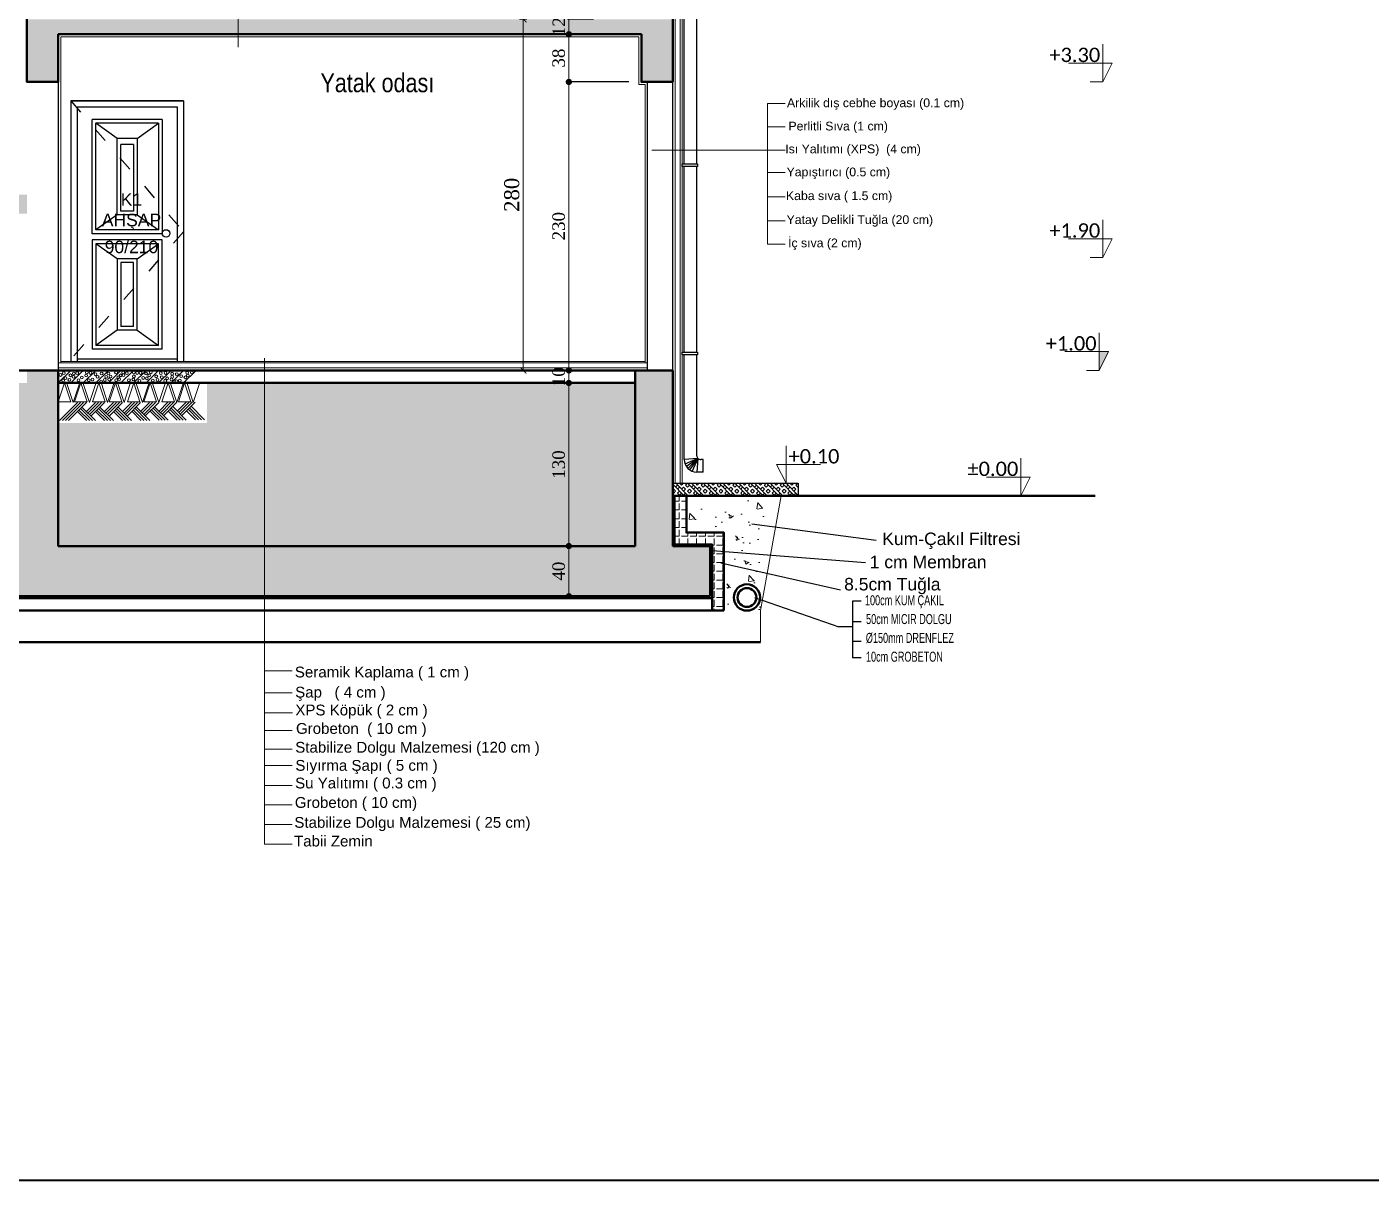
# Model space of a CAD drawing. Header units: metres. Extents: x 134072 to 172200, y 35728 to 38066.
# Drawn here: x 165612 to 166683, y 35728 to 36648 of the extents above; entities that cross this region are included whole.
import ezdxf

# ---------------------------------------------------------------- set-up
doc = ezdxf.new("R2010")
doc.units = ezdxf.units.M
doc.linetypes.add('ACAD_ISO03W100', pattern=[30, 12, -18])
for name, color, linetype, lineweight in [('Cizgi 20', 175, 'Continuous', 20), ('Cizgi 50', 1, 'Continuous', 50), ('ELEKTRİK', 102, 'Continuous', 40), ('Kotlandırma', 212, 'Continuous', 9), ('Olcu 20', 7, 'Continuous', 20), ('sıva', 145, 'Continuous', 5), ('Tarama 13', 221, 'Continuous', 13), ('Yazi Detay', 30, 'Continuous', 20)]:
    doc.layers.add(name, color=color, linetype=linetype, lineweight=lineweight)
for name, color, linetype in [('duvaR', 52, 'Continuous'), ('kapı', 129, 'Continuous'), ('YAZI', 1, 'Continuous'), ('yazı', 7, 'Continuous')]:
    doc.layers.add(name, color=color, linetype=linetype)
doc.styles.add('muhammet', font='times.ttf', dxfattribs={"height": 10})
doc.styles.add('omer', font='times.ttf', dxfattribs={"height": 12})
doc.styles.add('omr', font='ARIALN.TTF', dxfattribs={"height": 20})
doc.styles.get("Standard").update_dxf_attribs({"font": 'txt.shx'})
doc.styles.add('TSIMPLEX', font='arial.ttf', dxfattribs={"width": 0.65, "height": 10.5})
doc.dimstyles.new('ISO-25', dxfattribs={"dimtxt": 12, "dimasz": 5, "dimexe": 3, "dimexo": 10, "dimgap": 3, "dimtad": 1, "dimdec": 0, "dimtxsty": 'omer', "dimblk": 'ARCHTICK', "dimcen": 0, "dimclrd": 256, "dimclre": 256, "dimclrt": 256, "dimadec": 0, "dimazin": 0, "dimtfac": 1, "dimtdec": 0, "dimtix": 1, "dimtmove": 0, "dimatfit": 3, "dimldrblk": 'ARCHTICK', "dimfxl": 50, "dimfxlon": 1, "dimlwd": -1, "dimlwe": -1, "dimarcsym": 0})
doc.dimstyles.new('mami', dxfattribs={"dimtxt": 9, "dimasz": 5, "dimexe": 1.25, "dimexo": 10, "dimgap": 3, "dimtad": 1, "dimtoh": 1, "dimdec": 0, "dimtxsty": 'muhammet', "dimblk": 'DOT', "dimcen": 2.5, "dimclrd": 256, "dimadec": 0, "dimazin": 0, "dimtfac": 1, "dimtdec": 0, "dimtix": 1, "dimtmove": 0, "dimatfit": 3, "dimldrblk": 'DOT', "dimfxl": 60, "dimfxlon": 1, "dimlwd": -1, "dimarcsym": 0})

# ---------------------------------------------------------------- blocks, each defined once
blk = doc.blocks.new('*D86')
at = {"layer": 'Defpoints', "color": 0, "transparency": 16777216}
for p in [(166073.4, 36653.8, 0), (166043.7, 36641.8), (166071.9, 36641.8, 0)]:
    blk.add_point(p, dxfattribs=at)
at = {"layer": 'Olcu 20', "color": 0, "lineweight": -2, "transparency": 16777216}
for p, q in [((166063.4, 36653.8), (166042.5, 36653.8)), ((166061.9, 36641.8), (166042.5, 36641.8))]:
    blk.add_line(p, q, dxfattribs=at)
at = {"layer": 'Olcu 20', "transparency": 16777216}
blk.add_line((166043.7, 36653.8), (166043.7, 36641.8), dxfattribs=at)
at = {"layer": 'Olcu 20', "color": 0, "transparency": 16777216, "insert": (166035.7, 36647.8), "char_height": 10, "attachment_point": 5, "rotation": 90, "style": 'muhammet'}
blk.add_mtext('12', dxfattribs=at)
blk = doc.blocks.new('_Dot')
at = {"color": 0, "linetype": 'ByBlock', "lineweight": -2}
blk.add_line((-0.5, 0), (-1, 0), dxfattribs=at)
at = {"color": 0, "linetype": 'ByBlock', "const_width": 0.5}
blk.add_lwpolyline([(-0.25, 0, 1), (0.25, 0, 1)], format="xyb", close=True, dxfattribs=at)
blk = doc.blocks.new('*D87')
at = {"layer": 'Defpoints', "color": 0, "transparency": 16777216}
for p in [(166071.9, 36641.8, 0), (166043.7, 36603.8), (166101.5, 36603.8)]:
    blk.add_point(p, dxfattribs=at)
at = {"layer": 'Olcu 20', "color": 0, "lineweight": -2, "transparency": 16777216}
for p, q in [((166061.9, 36641.8), (166042.5, 36641.8)), ((166091.5, 36603.8), (166042.5, 36603.8))]:
    blk.add_line(p, q, dxfattribs=at)
at = {"layer": 'Olcu 20', "transparency": 16777216}
blk.add_line((166043.7, 36636.8), (166043.7, 36608.8), dxfattribs=at)
at = {"layer": 'Olcu 20', "transparency": 16777216, "xscale": 5, "yscale": 5, "zscale": 5}
for p, rotation in [((166043.7, 36641.8), 90), ((166043.7, 36603.8), 270)]:
    blk.add_blockref('_Dot', p, dxfattribs=dict(at, rotation=rotation))
at = {"layer": 'Olcu 20', "color": 0, "transparency": 16777216, "insert": (166035.6, 36622.8), "char_height": 10, "attachment_point": 5, "rotation": 90, "style": 'muhammet'}
blk.add_mtext('38', dxfattribs=at)
blk = doc.blocks.new('*D88')
at = {"layer": 'Defpoints', "color": 0, "transparency": 16777216}
for p in [(166101.5, 36603.8), (166043.7, 36373.8), (166068.7, 36373.8, 0)]:
    blk.add_point(p, dxfattribs=at)
at = {"layer": 'Olcu 20', "color": 0, "lineweight": -2, "transparency": 16777216}
for p, q in [((166091.5, 36603.8), (166042.5, 36603.8)), ((166058.7, 36373.8), (166042.5, 36373.8))]:
    blk.add_line(p, q, dxfattribs=at)
at = {"layer": 'Olcu 20', "transparency": 16777216}
blk.add_line((166043.7, 36598.8), (166043.7, 36378.8), dxfattribs=at)
at = {"layer": 'Olcu 20', "transparency": 16777216, "xscale": 5, "yscale": 5, "zscale": 5}
for p, rotation in [((166043.7, 36603.8), 90), ((166043.7, 36373.8), 270)]:
    blk.add_blockref('_Dot', p, dxfattribs=dict(at, rotation=rotation))
at = {"layer": 'Olcu 20', "color": 0, "transparency": 16777216, "insert": (166035.6, 36488.8), "char_height": 10, "attachment_point": 5, "rotation": 90, "style": 'muhammet'}
blk.add_mtext('230', dxfattribs=at)
blk = doc.blocks.new('*D89')
at = {"layer": 'Defpoints', "color": 0, "transparency": 16777216}
for p in [(166068.7, 36373.8, 0), (166043.7, 36363.8), (166069, 36363.8, 0)]:
    blk.add_point(p, dxfattribs=at)
at = {"layer": 'Olcu 20', "color": 0, "lineweight": -2, "transparency": 16777216}
for p, q in [((166058.7, 36373.8), (166042.5, 36373.8)), ((166059, 36363.8), (166042.5, 36363.8))]:
    blk.add_line(p, q, dxfattribs=at)
at = {"layer": 'Olcu 20', "transparency": 16777216}
blk.add_line((166043.7, 36373.8), (166043.7, 36363.8), dxfattribs=at)
at = {"layer": 'Olcu 20', "color": 0, "transparency": 16777216, "insert": (166035.6, 36368.8), "char_height": 10, "attachment_point": 5, "rotation": 90, "style": 'muhammet'}
blk.add_mtext('10', dxfattribs=at)
blk = doc.blocks.new('*D90')
at = {"layer": 'Defpoints', "color": 0, "transparency": 16777216}
for p in [(166069, 36363.8, 0), (166043.7, 36233.8), (166080.5, 36233.8, 0)]:
    blk.add_point(p, dxfattribs=at)
at = {"layer": 'Olcu 20', "color": 0, "lineweight": -2, "transparency": 16777216}
for p, q in [((166059, 36363.8), (166042.5, 36363.8)), ((166070.5, 36233.8), (166042.5, 36233.8))]:
    blk.add_line(p, q, dxfattribs=at)
at = {"layer": 'Olcu 20', "transparency": 16777216}
blk.add_line((166043.7, 36358.8), (166043.7, 36238.8), dxfattribs=at)
at = {"layer": 'Olcu 20', "transparency": 16777216, "xscale": 5, "yscale": 5, "zscale": 5}
for p, rotation in [((166043.7, 36363.8), 90), ((166043.7, 36233.8), 270)]:
    blk.add_blockref('_Dot', p, dxfattribs=dict(at, rotation=rotation))
at = {"layer": 'Olcu 20', "color": 0, "transparency": 16777216, "insert": (166035.6, 36298.8), "char_height": 10, "attachment_point": 5, "rotation": 90, "style": 'muhammet'}
blk.add_mtext('130', dxfattribs=at)
blk = doc.blocks.new('*D91')
at = {"layer": 'Defpoints', "color": 0, "transparency": 16777216}
for p in [(166080.5, 36233.8, 0), (166043.7, 36193.8), (166079, 36193.8, 0)]:
    blk.add_point(p, dxfattribs=at)
at = {"layer": 'Olcu 20', "color": 0, "lineweight": -2, "transparency": 16777216}
for p, q in [((166070.5, 36233.8), (166042.5, 36233.8)), ((166069, 36193.8), (166042.5, 36193.8))]:
    blk.add_line(p, q, dxfattribs=at)
at = {"layer": 'Olcu 20', "transparency": 16777216}
blk.add_line((166043.7, 36228.8), (166043.7, 36198.8), dxfattribs=at)
at = {"layer": 'Olcu 20', "transparency": 16777216, "xscale": 5, "yscale": 5, "zscale": 5}
for p, rotation in [((166043.7, 36233.8), 90), ((166043.7, 36193.8), 270)]:
    blk.add_blockref('_Dot', p, dxfattribs=dict(at, rotation=rotation))
at = {"layer": 'Olcu 20', "color": 0, "transparency": 16777216, "insert": (166035.6, 36213.8), "char_height": 10, "attachment_point": 5, "rotation": 90, "style": 'muhammet'}
blk.add_mtext('40', dxfattribs=at)
blk = doc.blocks.new('_ArchTick')
at = {"layer": 'Olcu 20', "color": 0, "const_width": 0.15}
blk.add_lwpolyline([(-0.5, -0.5), (0.5, 0.5)], dxfattribs=at)
blk = doc.blocks.new('*D117')
at = {"layer": 'Defpoints', "color": 0, "transparency": 16777216}
for p in [(166026.4, 36653.8), (166007.3, 36373.8), (166021.1, 36373.8)]:
    blk.add_point(p, dxfattribs=at)
at = {"layer": 'Olcu 20', "transparency": 16777216}
for p, q in [((166010.3, 36653.8), (166004.3, 36653.8)), ((166007.3, 36653.8), (166007.3, 36373.8)), ((166010.3, 36373.8), (166004.3, 36373.8))]:
    blk.add_line(p, q, dxfattribs=at)
at = {"layer": 'Olcu 20', "transparency": 16777216, "xscale": 5, "yscale": 5, "zscale": 5}
for p, rotation in [((166007.3, 36653.8), 90), ((166007.3, 36373.8), 270)]:
    blk.add_blockref('_ArchTick', p, dxfattribs=dict(at, rotation=rotation))
at = {"layer": 'Olcu 20', "transparency": 16777216, "insert": (165998.2, 36513.8), "char_height": 12, "attachment_point": 5, "rotation": 90, "style": 'omer'}
blk.add_mtext('280', dxfattribs=at)

msp = doc.modelspace()

# ---------------------------------------------------------------- hatches: boundary and pattern name
at = {"layer": 'Kotlandırma', "lineweight": 20}
msp.add_hatch(color=256, dxfattribs=at).paths.add_polyline_path([(166466.5, 36388.8), (166474, 36388.8), (166466.5, 36373.8)])
at = {"layer": 'Tarama 13'}
h = msp.add_hatch(dxfattribs=at)
h.set_pattern_fill('ANSI33', color=256, scale=2, style=0)
h.set_pattern_definition([(45, (109731.198, 30647.212), (-8.980256, 8.980256), []), (45, (109740.179, 30647.212), (-8.980256, 8.980256), [6.35, -3.175])])
h.paths.add_polyline_path([(166156.5, 36233.8), (166126.5, 36233.8), (166126.5, 36373.8), (166096.5, 36373.8), (166096.5, 36233.8), (165800.9, 36233.8), (165800.9, 36193.8), (166156.5, 36193.8)])
h.paths.add_polyline_path([(165800.9, 36233.8), (165636.5, 36233.8), (165636.5, 36373.8), (165611.5, 36373.8), (165611.5, 36233.8), (165156.5, 36233.8), (165156.5, 36373.8), (165131.5, 36373.8), (165131.5, 36233.8), (164541.5, 36233.8), (164541.5, 36373.8), (164516.5, 36373.8), (164516.5, 36233.8), (164071.5, 36233.8), (164071.5, 36373.8), (164046.5, 36373.8), (164046.5, 36233.8), (163910.8, 36233.8), (163910.8, 36193.8), (165800.9, 36193.8)])
h.paths.add_polyline_path([(163910.8, 36233.8), (163741.5, 36233.8), (163741.5, 36373.8), (163711.5, 36373.8), (163711.5, 36233.8), (163681.5, 36233.8), (163681.5, 36193.8), (163910.8, 36193.8)])
h.paths.add_polyline_path([(163736.5, 36641.8), (163911, 36641.8), (163911, 36653.8), (163711.5, 36653.8), (163711.5, 36603.8), (163736.5, 36603.8)])
h.paths.add_polyline_path([(163736.5, 36921.8), (163911, 36921.8), (163911, 36933.8), (163711.5, 36933.8), (163711.5, 36883.8), (163736.5, 36883.8)])
h.paths.add_polyline_path([(163736.5, 37201.8), (163911, 37201.8), (163911, 37213.8), (163711.5, 37213.8), (163711.5, 37182), (163736.5, 37182)])
h.paths.add_polyline_path([(163736.5, 37182), (163711.5, 37182), (163711.5, 37163.8), (163736.5, 37163.8)])
h.paths.add_polyline_path([(163973.1, 37493.8), (163635, 37493.8), (163635, 37481.8), (163642, 37481.8), (163642, 37476.8), (163711.5, 37476.8), (163711.5, 37443.8), (163736.5, 37443.8), (163736.5, 37481.8), (163973.1, 37481.8)])
h.paths.add_polyline_path([(165290.5, 37493.8), (163977.2, 37493.8), (163977.2, 37481.8), (164046.5, 37481.8), (164046.5, 37443.8), (164071.5, 37443.8), (164071.5, 37481.8), (164516.5, 37481.8), (164516.5, 37443.8), (164541.5, 37443.8), (164541.5, 37481.8), (165131.5, 37481.8), (165131.5, 37443.8), (165156.5, 37443.8), (165156.5, 37481.8), (165290.5, 37481.8)])
h.paths.add_polyline_path([(164071.5, 37201.8), (164516.5, 37201.8), (164516.5, 37163.8), (164541.5, 37163.8), (164541.5, 37201.8), (165131.5, 37201.8), (165131.5, 37163.8), (165156.5, 37163.8), (165156.5, 37201.8), (165299.6, 37201.8), (165518.8, 37338.8), (165611.5, 37338.8), (165611.5, 37353.8), (165486.5, 37353.8), (165486.5, 37336.3), (165458.5, 37336.3), (165458.5, 37318.8), (165430.5, 37318.8), (165430.5, 37301.3), (165402.5, 37301.3), (165402.5, 37283.8), (165374.5, 37283.8), (165374.5, 37266.3), (165346.5, 37266.3), (165346.5, 37248.8), (165318.5, 37248.8), (165318.5, 37231.3), (165290.5, 37231.3), (165290.5, 37213.8), (163911, 37213.8), (163911, 37201.8), (164046.5, 37201.8), (164046.5, 37163.8), (164071.5, 37163.8)])
h.paths.add_polyline_path([(164071.5, 36921.8), (164516.5, 36921.8), (164516.5, 36883.8), (164541.5, 36883.8), (164541.5, 36921.8), (165131.5, 36921.8), (165131.5, 36883.8), (165156.5, 36883.8), (165156.5, 36921.8), (165299.6, 36921.8), (165518.8, 37058.8), (165611.5, 37058.8), (165611.5, 37073.8), (165486.5, 37073.8), (165486.5, 37056.3), (165458.5, 37056.3), (165458.5, 37038.8), (165430.5, 37038.8), (165430.5, 37021.3), (165402.5, 37021.3), (165402.5, 37003.8), (165374.5, 37003.8), (165374.5, 36986.3), (165346.5, 36986.3), (165346.5, 36968.8), (165318.5, 36968.8), (165318.5, 36951.3), (165290.5, 36951.3), (165290.5, 36933.8), (163911, 36933.8), (163911, 36921.8), (164046.5, 36921.8), (164046.5, 36883.8), (164071.5, 36883.8)])
h.paths.add_polyline_path([(164071.5, 36641.8), (164516.5, 36641.8), (164516.5, 36603.8), (164541.5, 36603.8), (164541.5, 36641.8), (165131.5, 36641.8), (165131.5, 36603.8), (165156.5, 36603.8), (165156.5, 36641.8), (165299.6, 36641.8), (165518.8, 36778.8), (165611.5, 36778.8), (165611.5, 36793.8), (165486.5, 36793.8), (165486.5, 36776.3), (165458.5, 36776.3), (165458.5, 36758.8), (165430.5, 36758.8), (165430.5, 36741.3), (165402.5, 36741.3), (165402.5, 36723.8), (165374.5, 36723.8), (165374.5, 36706.3), (165346.5, 36706.3), (165346.5, 36688.8), (165318.5, 36688.8), (165318.5, 36671.3), (165290.5, 36671.3), (165290.5, 36653.8), (163911, 36653.8), (163911, 36641.8), (164046.5, 36641.8), (164046.5, 36603.8), (164071.5, 36603.8)])
h.paths.add_polyline_path([(165611.5, 36513.8), (165486.5, 36513.8), (165486.5, 36496.3), (165458.5, 36496.3), (165458.5, 36478.8), (165430.5, 36478.8), (165430.5, 36461.3), (165402.5, 36461.3), (165402.5, 36443.8), (165374.5, 36443.8), (165374.5, 36426.3), (165346.5, 36426.3), (165346.5, 36408.8), (165318.5, 36408.8), (165318.5, 36391.3), (165290.5, 36391.3), (165290.5, 36373.8), (165318.8, 36373.8), (165518.8, 36498.8), (165611.5, 36498.8)])
h.paths.add_polyline_path([(165636.5, 36641.8), (165780.1, 36641.8), (165780.1, 36653.8), (165611.5, 36653.8), (165611.5, 36603.8), (165636.5, 36603.8)])
h.paths.add_polyline_path([(166126.5, 36653.8), (165780.1, 36653.8), (165780.1, 36641.8), (166101.5, 36641.8), (166101.5, 36603.8), (166126.5, 36603.8)])
h.paths.add_polyline_path([(166126.5, 36933.8), (165780.1, 36933.8), (165780.1, 36921.8), (166101.5, 36921.8), (166101.5, 36883.8), (166126.5, 36883.8)])
h.paths.add_polyline_path([(165636.5, 36921.8), (165780.1, 36921.8), (165780.1, 36933.8), (165611.5, 36933.8), (165611.5, 36883.8), (165636.5, 36883.8)])
h.paths.add_polyline_path([(166126.5, 37213.8), (165780.1, 37213.8), (165780.1, 37201.8), (166101.5, 37201.8), (166101.5, 37182), (166126.5, 37182)])
h.paths.add_polyline_path([(166126.5, 37182), (166101.5, 37182), (166101.5, 37163.8), (166126.5, 37163.8)])
h.paths.add_polyline_path([(165636.5, 37201.8), (165780.1, 37201.8), (165780.1, 37213.8), (165611.5, 37213.8), (165611.5, 37163.8), (165636.5, 37163.8)])
h.paths.add_polyline_path([(165636.5, 37481.8), (166101.5, 37481.8), (166101.5, 37443.8), (166126.5, 37443.8), (166126.5, 37476.8), (166196.1, 37476.8), (166196.1, 37481.8), (166203.1, 37481.8), (166203.1, 37493.8), (165611.5, 37493.8), (165611.5, 37443.8), (165636.5, 37443.8)])
h.paths.add_polyline_path([(166046.2, 36204.1), (166046.2, 36223.8), (166024.9, 36223.8), (166024.9, 36204.1)], flags=24)
h.paths.add_polyline_path([(163796.8, 36204.1), (163796.8, 36223.8), (163775.5, 36223.8), (163775.5, 36204.1)], flags=24)
h.paths.add_polyline_path([(163797, 36637.4), (163797, 36657.1), (163775.7, 36657.1), (163775.7, 36637.4)], flags=9)
h.paths.add_polyline_path([(163797, 36917.4), (163797, 36937.1), (163775.7, 36937.1), (163775.7, 36917.4)], flags=9)
h.paths.add_polyline_path([(163797, 37197.4), (163797, 37217.1), (163775.7, 37217.1), (163775.7, 37197.4)], flags=9)
h.paths.add_polyline_path([(163797, 37477.4), (163797, 37497.1), (163775.7, 37497.1), (163775.7, 37477.4)], flags=9)
h.paths.add_polyline_path([(166046.4, 36637.4), (166046.4, 36657.1), (166025.1, 36657.1), (166025.1, 36637.4)], flags=9)
h.paths.add_polyline_path([(166046.4, 36917.4), (166046.4, 36937.1), (166025.1, 36937.1), (166025.1, 36917.4)], flags=9)
h.paths.add_polyline_path([(166046.4, 37197.4), (166046.4, 37217.1), (166025.1, 37217.1), (166025.1, 37197.4)], flags=9)
h.paths.add_polyline_path([(166046.4, 37477.4), (166046.4, 37497.1), (166025.1, 37497.1), (166025.1, 37477.4)], flags=9)
h = msp.add_hatch(dxfattribs=at)
h.set_pattern_fill('AR-CONC', color=256, scale=0.4, style=0)
h.set_pattern_definition([(50, (109731.2, 30647.21), (72.87387, -6.375634), [7.62, -83.82]), (355, (109731.2, 30647.21), (-14.09713, 76.42266), [6.096, -67.056]), (100.451, (109737.27, 30646.68), (58.777, 70.046675), [6.476, -71.236]), (46.1842, (109731.2, 30667.53), (108.43162, -16.81693), [11.43, -125.73]), (96.6356, (109740.23, 30666.13), (94.9617, 98.97022), [9.714, -106.854]), (351.184, (109731.2, 30667.53), (94.96184, 98.97005), [9.144, -100.584]), (21, (109741.36, 30662.45), (60.64595, -40.90621), [7.62, -83.82]), (326, (109741.36, 30662.45), (24.72081, 73.67519), [6.096, -67.056]), (71.4514, (109746.41, 30659.04), (85.3666, 32.76914), [6.476, -71.236]), (37.5, (109731.198, 30647.212), (1.235441, 33.822016), [0, -66.2432, 0, -68.072, 0, -67.31]), (7.5, (109731.2, 30647.21), (26.727865, 40.07223), [0, -38.8112, 0, -64.7192, 0, -25.654]), (327.5, (109708.542, 30647.212), (54.236238, -2.291498), [0, -25.4, 0, -79.248, 0, -105.156]), (317.5, (109698.38, 30647.21), (59.251673, 10.170596), [0, -33.02, 0, -52.6288, 0, -74.676])])
h.paths.add_polyline_path([(166096.5, 36363.8), (165800.9, 36363.8), (165800.9, 36233.8), (166096.5, 36233.8)])
h.paths.add_polyline_path([(165800.9, 36363.8), (165755.1, 36363.8), (165755.1, 36331.9), (165636.5, 36331.9), (165636.5, 36233.8), (165800.9, 36233.8)])
h.paths.add_polyline_path([(165611.5, 36363.8), (165275.1, 36363.8), (165275.1, 36331.9), (165156.5, 36331.9), (165156.5, 36233.8), (165611.5, 36233.8)])
h.paths.add_polyline_path([(165131.5, 36363.8), (164660.1, 36363.8), (164660.1, 36331.9), (164541.5, 36331.9), (164541.5, 36233.8), (165131.5, 36233.8)])
h.paths.add_polyline_path([(164516.5, 36363.8), (164190.1, 36363.8), (164190.1, 36331.9), (164071.5, 36331.9), (164071.5, 36233.8), (164516.5, 36233.8)])
h.paths.add_polyline_path([(164046.5, 36363.8), (163910.8, 36363.8), (163910.8, 36233.8), (164046.5, 36233.8)])
h.paths.add_polyline_path([(163910.8, 36363.8), (163741.5, 36363.8), (163741.5, 36233.8), (163910.8, 36233.8)])
h.paths.add_polyline_path([(166046.2, 36358.3), (166046.2, 36378.1), (166024.9, 36378.1), (166024.9, 36358.3)], flags=9)
h.paths.add_polyline_path([(166046.2, 36284.6), (166046.2, 36311.8), (166024.9, 36311.8), (166024.9, 36284.6)], flags=24)
h.paths.add_polyline_path([(163796.8, 36358.3), (163796.8, 36378.1), (163775.5, 36378.1), (163775.5, 36358.3)], flags=9)
h.paths.add_polyline_path([(163796.8, 36284.6), (163796.8, 36311.8), (163775.5, 36311.8), (163775.5, 36284.6)], flags=24)
msp.add_hatch(color=256, dxfattribs=at).paths.add_polyline_path([(166156.5, 36233.8), (166126.5, 36233.8), (166126.5, 36273.8), (166127.9, 36273.8), (166127.9, 36235.1), (166157.9, 36235.1), (166157.9, 36192.3), (165748.7, 36192.3), (165748.7, 36193.8), (166156.5, 36193.8)])
h = msp.add_hatch(dxfattribs=at)
h.set_pattern_fill('BOX', color=256, scale=0.35, angle=135, style=0)
h.set_pattern_definition([(315, (310902.695, 137887.338), (-6.2861793, -6.2861793), []), (315, (310904.2665, 137888.909), (-6.2861793, -6.2861793), []), (45, (310902.695, 137887.338), (6.2861793, -6.2861793), [-2.2225, 2.2225]), (45, (310904.2665, 137885.766), (6.2861793, -6.2861793), [-2.2225, 2.2225]), (45, (310905.838, 137884.195), (6.2861793, -6.2861793), [2.2225, -2.2225]), (45, (310907.4095, 137882.623), (6.2861793, -6.2861793), [2.2225, -2.2225]), (315, (310905.838, 137890.481), (-6.2861793, -6.2861793), [2.2225, -2.2225]), (315, (310907.4095, 137892.0525), (-6.2861793, -6.2861793), [2.2225, -2.2225])])
h.paths.add_polyline_path([(166226.5, 36283.8), (166226.5, 36273.8), (166126.5, 36273.8), (166126.5, 36283.8)])
h = msp.add_hatch(dxfattribs=at)
h.set_pattern_fill('ANGLE', color=256, style=0)
h.set_pattern_definition([(180, (310902.695, 137887.338), (0, 6.985), [5.08, -1.905]), (90, (310902.695, 137887.338), (6.985, 4e-16), [5.08, -1.905])])
h.paths.add_polyline_path([(166127.9, 36273.8), (166137.4, 36273.8), (166137.4, 36244.6), (166167.4, 36244.6), (166167.4, 36229.2), (166157.9, 36229.9), (166157.9, 36235.1), (166127.9, 36235.1)])
h.paths.add_polyline_path([(166157.9, 36229.9), (166167.4, 36229.2), (166167.4, 36182.3), (166157.9, 36182.3)])
h = msp.add_hatch(dxfattribs=at)
h.set_pattern_fill('AR-CONC', color=256, scale=0.2, style=0)
h.set_pattern_definition([(130, (310902.695, 137887.338), (-36.436934, -3.187817), [3.81, -41.91]), (185, (310902.695, 137887.338), (7.048565, 38.2113286), [3.048, -33.528]), (79.549, (310899.66, 137887.072), (-29.3885, 35.0233376), [3.238, -35.618]), (133.8158, (310902.695, 137897.5), (-54.215808, -8.408466), [5.715, -62.865]), (83.3644, (310898.177, 137896.797), (-47.480847, 49.485111), [4.857, -53.427]), (188.816, (310902.695, 137897.5), (-47.480921, 49.485024), [4.572, -50.292]), (159, (310897.615, 137894.958), (-30.322976, -20.4531037), [3.81, -41.91]), (214, (310897.615, 137894.958), (-12.360406, 36.837593), [3.048, -33.528]), (108.5486, (310895.088, 137893.253), (-42.683298, 16.3845715), [3.238, -35.618]), (142.5, (310902.695, 137887.338), (-0.61772065, 16.9110078), [0, -33.1216, 0, -34.036, 0, -33.655]), (172.5, (310902.695, 137887.338), (-13.3639325, 20.036115), [0, -19.4056, 0, -32.3596, 0, -12.827]), (212.5, (310914.023, 137887.338), (-27.118119, -1.1457488), [0, -12.7, 0, -39.624, 0, -52.578]), (222.5, (310919.103, 137887.338), (-29.6258363, 5.0852982), [0, -16.51, 0, -26.3144, 0, -37.338])])
h.paths.add_polyline_path([(166137.4, 36273.8), (166196.5, 36273.8), (166196.5, 36226.9), (166167.4, 36229.2), (166167.4, 36244.6), (166137.4, 36244.6)])
h.paths.add_polyline_path([(166196.5, 36273.8), (166212.9, 36273.8), (166209, 36251.8), (166196.5, 36251.8)])
h.paths.add_polyline_path([(166167.4, 36219.8), (166167.4, 36229.2), (166196.5, 36226.9), (166196.5, 36213.2)])
h.paths.add_polyline_path([(166196.5, 36226.9), (166204.4, 36226.3), (166201.8, 36212), (166196.5, 36213.2)])
h.paths.add_polyline_path([(166167.4, 36219.8), (166196.5, 36213.2), (166196.2, 36192.8, 1), (166175.2, 36192.8, 0.414214), (166185.7, 36182.3), (166167.4, 36182.3)])
h.paths.add_polyline_path([(166196.5, 36213.2), (166201.8, 36212), (166198, 36190.6), (166196.5, 36191.1)])
h.paths.add_polyline_path([(166196.1, 36191.3), (166196.5, 36191.1), (166196.5, 36182.3), (166185.7, 36182.3, 0.371503)], flags=17)

# ---------------------------------------------------------------- linework, layer by layer
at = {"layer": 'Cizgi 20', "lineweight": -3}
for p, q in [((166135.7, 36538.4, 0), (166135.7, 36686.3, 0)), ((166145.7, 36538.4, 0), (166145.7, 36686.3, 0)), ((166135.7, 36388.4, 0), (166135.7, 36536.3, 0)), ((166145.7, 36388.4, 0), (166145.7, 36536.3, 0)), ((166135.7, 36302.8, 0), (166135.7, 36386.3, 0)), ((166145.7, 36305.8, 0), (166145.7, 36386.3, 0)), ((166146.6, 36303.6, 0), (166135.7, 36302.8, 0)), ((166146.6, 36303.6, 0), (166136.3, 36299.2, 0)), ((166146.6, 36303.6, 0), (166137.4, 36297.2, 0)), ((166146.6, 36303.6, 0), (166138.6, 36295.7, 0)), ((166146.6, 36303.6, 0), (166138.6, 36295.7, 0)), ((166146.6, 36303.6, 0), (166140, 36294.5, 0)), ((166146.6, 36303.6, 0), (166142.1, 36293.5, 0)), ((166146.6, 36303.6, 0), (166145.7, 36292.8, 0)), ((166150.7, 36302.8, 0), (166148.9, 36302.8, 0)), ((166150.7, 36292.8, 0), (166150.7, 36302.8, 0)), ((166150.7, 36292.8, 0), (166145.7, 36292.8, 0))]:
    msp.add_line(p, q, dxfattribs=at)
at = {"layer": 'Cizgi 20', "lineweight": -3, "elevation": 0}
for points in [[(166134, 36538.4), (166146.4, 36538.4), (166146.4, 36536.3), (166134, 36536.3)], [(166134, 36388.4), (166146.4, 36388.4), (166146.4, 36386.3), (166134, 36386.3)]]:
    msp.add_lwpolyline(points, close=True, dxfattribs=at)
at = {"layer": 'Cizgi 20', "lineweight": -3}
for centre, radius, end in [((166148.7, 36305.8, 0), 3, 274.7641), ((166145.7, 36302.8, 0), 10, 270.0281)]:
    msp.add_arc(centre, radius, 180, end, dxfattribs=at)
at = {"layer": 'Cizgi 50'}
for p, q in [((166101.5, 36641.8), (165636.5, 36641.8)), ((166126.5, 36373.8), (163711.5, 36373.8)), ((165636.5, 36373.8), (165636.5, 36233.8)), ((166096.5, 36373.8), (166096.5, 36233.8)), ((166126.5, 36373.8), (166126.5, 36233.8)), ((166096.5, 36363.8), (165636.5, 36363.8)), ((166463.4, 36273.8), (166126.5, 36273.8)), ((165636.5, 36233.8), (166096.5, 36233.8)), ((166156.5, 36233.8), (166126.5, 36233.8)), ((166156.5, 36233.8), (166156.5, 36193.8)), ((163681.5, 36193.8), (166156.5, 36193.8))]:
    msp.add_line(p, q, dxfattribs=at)
at = {"layer": 'Cizgi 50', "color": 252, "linetype": 'Continuous'}
for p, q in [((163680.2, 36192.3), (166157.9, 36192.3)), ((163641.5, 36182.3), (166167.4, 36182.3)), ((163641.5, 36157.3), (166196.5, 36157.3))]:
    msp.add_line(p, q, dxfattribs=at)
at = {"layer": 'Cizgi 50'}
for points in [[(165611.5, 36653.8), (165611.5, 36603.8), (165636.5, 36603.8), (165636.5, 36641.8)], [(166126.5, 36653.8), (166126.5, 36603.8), (166101.5, 36603.8), (166101.5, 36641.8)]]:
    msp.add_lwpolyline(points, dxfattribs=at)
at = {"layer": 'Cizgi 50', "color": 252, "linetype": 'Continuous'}
for points in [[(166127.9, 36273.8), (166127.9, 36235.1), (166157.9, 36235.1), (166157.9, 36182.3)], [(166137.4, 36273.8), (166137.4, 36244.6), (166167.4, 36244.6), (166167.4, 36182.3)]]:
    msp.add_lwpolyline(points, dxfattribs=at)
at = {"layer": 'Cizgi 50'}
for radius in [10.5, 7.5]:
    msp.add_circle((166185.7, 36192.8), radius, dxfattribs=at)
at = {"layer": 'duvaR'}
for p, q in [((165636.5, 36603.8), (165636.5, 36373.8)), ((166106.5, 36373.8), (166106.5, 36603.8)), ((166126.5, 36373.8), (166126.5, 36603.8)), ((166126.5, 36283.8), (166226.5, 36283.8)), ((166226.5, 36283.8), (166226.5, 36273.8))]:
    msp.add_line(p, q, dxfattribs=at)
at = {"layer": 'ELEKTRİK'}
msp.add_line((134072.3, 35728.3, 127785.9), (172199.8, 35728.3, 127785.9), dxfattribs=at)
at = {"layer": 'kapı'}
for p, q in [((165646.5, 36588.8), (165646.5, 36380.8)), ((165736.5, 36588.8, 0), (165646.5, 36588.8)), ((165646.5, 36588.8), (165736.5, 36588.8, 0)), ((165646.5, 36588.8), (165736.5, 36588.8, 0)), ((165736.5, 36588.8, 0), (165736.5, 36380.8, 0)), ((165651.5, 36583.8), (165651.5, 36380.8)), ((165731.5, 36583.8, 0), (165651.5, 36583.8)), ((165663.5, 36482.8), (165663.5, 36573.8)), ((165719.5, 36573.8, 0), (165663.5, 36573.8)), ((165719.5, 36573.8, 0), (165719.5, 36482.8, 0)), ((165731.5, 36380.8, 0), (165731.5, 36583.8, 0)), ((165666.5, 36485.8), (165666.5, 36570.8)), ((165716.5, 36570.8, 0), (165666.5, 36570.8)), ((165683.5, 36558.8), (165666.5, 36570.8)), ((165699.5, 36558.8, 0), (165716.5, 36570.8, 0)), ((165716.5, 36570.8, 0), (165716.5, 36485.8, 0)), ((165683.5, 36497.8), (165683.5, 36558.8)), ((165699.5, 36558.8, 0), (165683.5, 36558.8)), ((165686.5, 36500.8), (165686.5, 36553.8)), ((165696.5, 36553.8, 0), (165686.5, 36553.8)), ((165696.5, 36553.8, 0), (165696.5, 36500.8, 0)), ((165699.5, 36558.8, 0), (165699.5, 36497.8, 0)), ((165696.5, 36500.8, 0), (165686.5, 36500.8)), ((165683.5, 36497.8), (165666.5, 36485.8)), ((165699.5, 36497.8, 0), (165683.5, 36497.8)), ((165699.5, 36497.8, 0), (165716.5, 36485.8, 0)), ((165719.5, 36482.8, 0), (165663.5, 36482.8)), ((165663.5, 36477.8), (165663.5, 36390.8)), ((165719.5, 36477.8, 0), (165663.5, 36477.8)), ((165716.5, 36485.8, 0), (165666.5, 36485.8)), ((165719.5, 36390.8, 0), (165719.5, 36477.8, 0)), ((165666.5, 36474.8), (165666.5, 36393.8)), ((165716.5, 36474.8, 0), (165666.5, 36474.8)), ((165683.5, 36462.8), (165666.5, 36474.8)), ((165699.5, 36462.8, 0), (165716.5, 36474.8, 0)), ((165716.5, 36393.8, 0), (165716.5, 36474.8, 0)), ((165683.5, 36462.8), (165683.5, 36405.8)), ((165699.5, 36462.8, 0), (165683.5, 36462.8)), ((165686.5, 36459.8), (165686.5, 36408.8)), ((165696.5, 36459.8, 0), (165686.5, 36459.8)), ((165696.5, 36408.8, 0), (165696.5, 36459.8, 0)), ((165699.5, 36405.8, 0), (165699.5, 36462.8, 0)), ((165683.5, 36405.8), (165666.5, 36393.8)), ((165699.5, 36405.8, 0), (165683.5, 36405.8)), ((165696.5, 36408.8, 0), (165686.5, 36408.8)), ((165699.5, 36405.8, 0), (165716.5, 36393.8, 0)), ((165716.5, 36393.8, 0), (165666.5, 36393.8)), ((165731.5, 36382.8, 0), (165651.5, 36382.8)), ((165719.5, 36390.8, 0), (165663.5, 36390.8))]:
    msp.add_line(p, q, dxfattribs=at)
at = {"layer": 'kapı', "linetype": 'ACAD_ISO03W100', "elevation": 0}
for points in [[(165646.5, 36588.8), (165736.5, 36484.3)], [(165736.5, 36484.3), (165646.5, 36382.8)]]:
    msp.add_lwpolyline(points, dxfattribs=at)
at = {"layer": 'kapı'}
msp.add_circle((165722.5, 36483, 0), 3, dxfattribs=at)
at = {"layer": 'Kotlandırma', "lineweight": 20}
for p, q in [((166469.4, 36618.8), (166469.4, 36633.8)), ((166469.4, 36618.8), (166442, 36618.8)), ((166469.4, 36603.8), (166476.9, 36618.8)), ((166476.9, 36618.8), (166469.4, 36618.8)), ((166469.4, 36618.8), (166469.4, 36603.8)), ((166459.4, 36603.8), (166469.4, 36603.8)), ((166469.4, 36478.8), (166469.4, 36493.8)), ((166469.4, 36478.8), (166442, 36478.8)), ((166469.4, 36463.8), (166476.9, 36478.8)), ((166476.9, 36478.8), (166469.4, 36478.8)), ((166469.4, 36478.8), (166469.4, 36463.8)), ((166459.4, 36463.8), (166469.4, 36463.8)), ((166466.5, 36388.8), (166466.5, 36403.8)), ((166466.5, 36388.8), (166439.1, 36388.8)), ((166466.5, 36373.8), (166474, 36388.8)), ((166474, 36388.8), (166466.5, 36388.8)), ((166466.5, 36388.8), (166466.5, 36373.8)), ((166456.5, 36373.8), (166466.5, 36373.8)), ((166216.9, 36298.8), (166216.9, 36313.8)), ((166216.9, 36283.8), (166209.4, 36298.8)), ((166209.4, 36298.8), (166216.9, 36298.8)), ((166216.9, 36298.8), (166216.9, 36283.8)), ((166216.9, 36298.8), (166244.3, 36298.8)), ((166404.1, 36288.8), (166404.1, 36303.8)), ((166404.1, 36288.8), (166376.7, 36288.8)), ((166404.1, 36273.8), (166411.6, 36288.8)), ((166411.6, 36288.8), (166404.1, 36288.8)), ((166404.1, 36288.8), (166404.1, 36273.8)), ((166394.1, 36273.8), (166404.1, 36273.8))]:
    msp.add_line(p, q, dxfattribs=at)
at = {"layer": 'sıva'}
for p, q in [((166128.5, 36283.8), (166128.5, 37476.8)), ((166132.5, 36283.8), (166132.5, 37476.8)), ((165636.5, 36379.8), (166106.5, 36379.8)), ((165636.5, 36375.8), (166106.5, 36375.8)), ((165638.5, 36380.8), (166104.4, 36380.8))]:
    msp.add_line(p, q, dxfattribs=at)
at = {"layer": 'sıva', "color": 252}
for p, q in [((166196.5, 36182.3), (166212.9, 36273.8)), ((166196.5, 36157.3), (166196.5, 36182.3))]:
    msp.add_line(p, q, dxfattribs=at)
at = {"layer": 'sıva'}
for points in [[(166134, 37474.8), (166134, 36283.8)], [(165638.5, 36379.8), (165638.5, 36639.8), (166099.5, 36639.8), (166099.5, 36601.8), (166104.5, 36601.8), (166104.5, 36379.8)]]:
    msp.add_lwpolyline(points, dxfattribs=at)
at = {"layer": 'Tarama 13'}
for p, q in [((165636.5, 36363.8), (165646.5, 36373.8)), ((165646.5, 36363.8), (165656.5, 36373.8)), ((165656.5, 36363.8), (165666.5, 36373.8)), ((165666.5, 36363.8), (165676.5, 36373.8)), ((165676.5, 36363.8), (165686.5, 36373.8)), ((165686.5, 36363.8), (165696.5, 36373.8)), ((165696.5, 36363.8), (165706.5, 36373.8)), ((165706.5, 36363.8), (165716.5, 36373.8)), ((165716.5, 36363.8), (165726.5, 36373.8)), ((165726.5, 36363.8), (165736.5, 36373.8)), ((165736.5, 36363.8), (165746.5, 36373.8))]:
    msp.add_line(p, q, dxfattribs=at)
at = {"layer": 'Tarama 13', "ltscale": 2}
for p, q in [((165636.5, 36348.8), (165641.5, 36363.8)), ((165641.5, 36363.8), (165646.5, 36348.8)), ((165653.4, 36363.3), (165643.4, 36363.3)), ((165648.4, 36348.3), (165643.4, 36363.3)), ((165653.4, 36363.3), (165648.4, 36348.3)), ((165649.6, 36348.8), (165654.6, 36363.8)), ((165654.6, 36363.8), (165659.6, 36348.8)), ((165661.5, 36348.3), (165656.5, 36363.3)), ((165666.5, 36363.3), (165656.5, 36363.3)), ((165666.5, 36363.3), (165661.5, 36348.3)), ((165663.9, 36348.8), (165668.9, 36363.8)), ((165668.9, 36363.8), (165673.9, 36348.8)), ((165675.9, 36348.3), (165670.9, 36363.3)), ((165680.9, 36363.3), (165670.9, 36363.3)), ((165680.9, 36363.3), (165675.9, 36348.3)), ((165677.1, 36348.8), (165682.1, 36363.8)), ((165682.1, 36363.8), (165687.1, 36348.8)), ((165694, 36363.3), (165684, 36363.3)), ((165689, 36348.3), (165684, 36363.3)), ((165694, 36363.3), (165689, 36348.3)), ((165691.7, 36348.8), (165696.7, 36363.8)), ((165696.7, 36363.8), (165701.7, 36348.8)), ((165703.7, 36348.3), (165698.7, 36363.3)), ((165708.7, 36363.3), (165698.7, 36363.3)), ((165708.7, 36363.3), (165703.7, 36348.3)), ((165704.9, 36348.8), (165709.9, 36363.8)), ((165709.9, 36363.8), (165714.9, 36348.8)), ((165721.8, 36363.3), (165711.8, 36363.3)), ((165716.8, 36348.3), (165711.8, 36363.3)), ((165721.8, 36363.3), (165716.8, 36348.3)), ((165719.2, 36348.8), (165724.2, 36363.8)), ((165724.2, 36363.8), (165729.2, 36348.8)), ((165736.1, 36363.3), (165726.1, 36363.3)), ((165731.1, 36348.3), (165726.1, 36363.3)), ((165736.1, 36363.3), (165731.1, 36348.3)), ((165732.3, 36348.8), (165737.3, 36363.8)), ((165737.3, 36363.8), (165742.3, 36348.8)), ((165744.2, 36348.3), (165739.2, 36363.3)), ((165749.2, 36363.3), (165739.2, 36363.3)), ((165749.2, 36363.3), (165744.2, 36348.3)), ((165636.5, 36348.8), (165646.5, 36348.8)), ((165649.6, 36348.8), (165659.6, 36348.8)), ((165663.9, 36348.8), (165673.9, 36348.8)), ((165677.1, 36348.8), (165687.1, 36348.8)), ((165691.7, 36348.8), (165701.7, 36348.8)), ((165704.9, 36348.8), (165714.9, 36348.8)), ((165719.2, 36348.8), (165729.2, 36348.8)), ((165732.3, 36348.8), (165742.3, 36348.8)), ((165637.4, 36333.8), (165651.8, 36348.2)), ((165639.8, 36333.8), (165654.2, 36348.2)), ((165642.2, 36333.8), (165656.6, 36348.2)), ((165644.6, 36333.8), (165659, 36348.2)), ((165659, 36333.8), (165651.8, 36341)), ((165661.4, 36333.8), (165653, 36342.2)), ((165663.8, 36333.8), (165654.2, 36343.4)), ((165666.2, 36333.8), (165655.4, 36344.6)), ((165659, 36341), (165666.2, 36348.2)), ((165660.2, 36339.8), (165668.6, 36348.2)), ((165661.4, 36338.6), (165671, 36348.2)), ((165662.6, 36337.4), (165673.4, 36348.2)), ((165673.4, 36333.8), (165666.2, 36341)), ((165675.8, 36333.8), (165667.4, 36342.2)), ((165678.2, 36333.8), (165668.6, 36343.4)), ((165680.6, 36333.8), (165669.8, 36344.6)), ((165673.4, 36341), (165680.6, 36348.2)), ((165674.6, 36339.8), (165683, 36348.2)), ((165675.8, 36338.6), (165685.4, 36348.2)), ((165677, 36337.4), (165687.8, 36348.2)), ((165687.8, 36333.8), (165680.6, 36341)), ((165690.2, 36333.8), (165681.8, 36342.2)), ((165692.6, 36333.8), (165683, 36343.4)), ((165695, 36333.8), (165684.2, 36344.6)), ((165687.8, 36341), (165695, 36348.2)), ((165689, 36339.8), (165697.4, 36348.2)), ((165690.2, 36338.6), (165699.8, 36348.2)), ((165691.4, 36337.4), (165702.2, 36348.2)), ((165702.3, 36334), (165695.1, 36341.2)), ((165704.7, 36334), (165696.3, 36342.4)), ((165707.1, 36334), (165697.5, 36343.6)), ((165709.5, 36334), (165698.7, 36344.8)), ((165702.3, 36341.2), (165709.4, 36348.2)), ((165703.5, 36340), (165711.8, 36348.2)), ((165704.7, 36338.8), (165714.2, 36348.2)), ((165705.9, 36337.6), (165716.6, 36348.2)), ((165716.9, 36334.1), (165709.7, 36341.3)), ((165719.3, 36334.1), (165710.9, 36342.5)), ((165721.7, 36334.1), (165712.1, 36343.7)), ((165724.1, 36334.1), (165713.3, 36344.9)), ((165716.9, 36341.3), (165723.9, 36348.4)), ((165718.1, 36340.1), (165726.3, 36348.4)), ((165719.3, 36338.9), (165728.7, 36348.4)), ((165720.5, 36337.7), (165731.1, 36348.4)), ((165731.4, 36334.2), (165724.2, 36341.4)), ((165733.8, 36334.2), (165725.4, 36342.6)), ((165736.2, 36334.2), (165726.6, 36343.8)), ((165738.6, 36334.2), (165727.8, 36345)), ((165731.4, 36341.4), (165738.5, 36348.5)), ((165732.6, 36340.2), (165740.9, 36348.5)), ((165733.8, 36339), (165743.3, 36348.5)), ((165735, 36337.8), (165745.7, 36348.5)), ((165746, 36334.4), (165738.8, 36341.6)), ((165748.4, 36334.4), (165740, 36342.8)), ((165750.8, 36334.4), (165741.2, 36344)), ((165753.2, 36334.4), (165742.4, 36345.2))]:
    msp.add_line(p, q, dxfattribs=at)
at = {"layer": 'Tarama 13'}
for centre in [(165638.4, 36370.2), (165640.9, 36371.7), (165646.2, 36369.9), (165648.9, 36371.4), (165651.7, 36371.7), (165658.8, 36369.8), (165659.3, 36372.1), (165662.2, 36371.8), (165666.3, 36370.7), (165671.1, 36371.4), (165676.6, 36371.4), (165682.6, 36372.1), (165686.3, 36369.9), (165688.4, 36372.2), (165688.5, 36370.1), (165691.2, 36371.6), (165696.8, 36372.1), (165696.9, 36369.1), (165699.5, 36371.8), (165702.2, 36371.8), (165706.5, 36371.3), (165709, 36369.9), (165710.4, 36372.3), (165714.7, 36369.1), (165718.4, 36371.7), (165722, 36371.8), (165727.4, 36371.2), (165731, 36370.9), (165734.6, 36369.2), (165739.3, 36371.9), (165739.9, 36369.8), (165743.1, 36372.2), (165640.4, 36365.8), (165642.2, 36367.6), (165645.4, 36366.3), (165648.8, 36368.8), (165652.7, 36366), (165655.3, 36368.2), (165660.9, 36366), (165663.8, 36366.5), (165667.9, 36368.7), (165670.8, 36365), (165673.7, 36366.2), (165674.7, 36368.7), (165677.1, 36366.7), (165678.2, 36369), (165682.7, 36366), (165684.3, 36368.3), (165685, 36366.8), (165692.9, 36366.1), (165696.4, 36366.7), (165701.2, 36365.5), (165704.2, 36367.8), (165707.2, 36367.5), (165711.9, 36365.8), (165715.7, 36366.2), (165719, 36368.5), (165721.9, 36365.6), (165723.4, 36367.5), (165726.9, 36366.7), (165727.4, 36368.8), (165730.7, 36365.3), (165733.5, 36365.8), (165737.9, 36368.3)]:
    msp.add_circle(centre, 1.12, dxfattribs=at)
at = {"layer": 'YAZI', "color": 42}
for p, q in [((166288.7, 36238.1), (166189.7, 36251.2)), ((166280.2, 36220.3), (166157.9, 36229.9)), ((166165, 36220.3), (166260.4, 36198.8)), ((166191.7, 36192.8), (166259.1, 36169.4)), ((166276.9, 36189.8), (166269.8, 36189.8)), ((166269.8, 36189.8), (166269.8, 36144.6)), ((166269.8, 36169.4), (166259.1, 36169.4)), ((166276.9, 36173.5), (166269.8, 36173.5)), ((166276.9, 36157.8), (166269.8, 36157.8)), ((166276.9, 36144.6), (166269.8, 36144.6))]:
    msp.add_line(p, q, dxfattribs=at)
at = {"layer": 'Yazi Detay'}
for p, q in [((165780.1, 36631.5), (165780.1, 36724.5)), ((165800.9, 36383.7), (165800.9, 35996.1)), ((165800.9, 36134.3), (165823, 36134.3)), ((165800.9, 36116.7), (165823, 36116.7)), ((165800.9, 36100.8), (165823.4, 36100.8)), ((165800.9, 36086.8), (165823, 36086.8)), ((165800.9, 36072), (165823, 36072)), ((165800.9, 36072), (165823, 36072)), ((165800.9, 36058.8), (165823, 36058.8)), ((165800.9, 36043), (165823, 36043)), ((165800.9, 36027.4), (165823, 36027.4)), ((165800.9, 36011.7), (165823, 36011.7)), ((165800.9, 35996.1), (165823, 35996.1))]:
    msp.add_line(p, q, dxfattribs=at)
for points in [[(166202, 36586.7), (166202, 36474.4)], [(166202, 36586.7), (166216.1, 36586.7)], [(166202, 36568.1), (166216.1, 36568.1)], [(166202, 36549.4), (166109.9, 36549.4)], [(166202, 36549.4), (166216.1, 36549.4)], [(166202, 36531.5), (166216.1, 36531.5)], [(166202, 36512.2), (166216.1, 36512.2)], [(166202, 36493), (166216.1, 36493)], [(166202, 36474.4), (166216.1, 36474.4)]]:
    msp.add_lwpolyline(points, dxfattribs=at)

# ---------------------------------------------------------------- texts
at = {"layer": 'Kotlandırma', "lineweight": 20, "char_height": 12.5, "width": 46.982}
for s, insert, attachment_point in [('\\pxa0.83333,sm1.15;{\\fCalibri|b0|i0|c162|p34;\\H0.9167x;\\C0;+3.30}', (166467.4, 36619.5), 9), ('\\pxa0.83333,sm1.15;{\\fCalibri|b0|i0|c162|p34;\\H0.9167x;\\C0;+1.90}', (166467.4, 36479.5), 9), ('\\pxa0.83333,sm1.15;{\\fCalibri|b0|i0|c162|p34;\\H0.9167x;\\C0;+1.00}', (166464.5, 36389.5), 9), ('\\pxa0.83333,sm1.15;{\\fCalibri|b0|i0|c162|p34;\\H0.9167x;\\C0;+0.10}', (166218.9, 36299.5), 7), ('{\\fCalibri|b0|i0|c162|p34;\\H0.9167x;\\C0;±0.00}', (166402.1, 36289.5), 9)]:
    msp.add_mtext(s, dxfattribs=dict(at, insert=insert, attachment_point=attachment_point))
at = {"layer": 'YAZI', "color": 42, "style": 'TSIMPLEX', "width": 0.65}
for s, p in [('100cm KUM ÇAKIL ', (166279.8, 36186.6)), ('50cm MICIR DOLGU', (166280.7, 36171.6)), ('%%C150mm DRENFLEZ ', (166280.5, 36156.6)), ('10cm GROBETON', (166280.6, 36141.6))]:
    msp.add_text(s, height=8, dxfattribs=at).set_placement(p)
at = {"layer": 'YAZI', "color": 42, "char_height": 10, "attachment_point": 7}
for s, insert in [('{\\fArial|b0|i0|c162|p34;Kum-Çakıl Filtresi}', (166293.6, 36231.5)), ('{\\fArial|b0|i0|c162|p34;1 cm Membran}', (166283.6, 36216)), ('{\\fArial|b0|i0|c162|p34;8.5cm Tuğla}', (166263.2, 36195.4))]:
    msp.add_mtext(s, dxfattribs=dict(at, insert=insert))
at = {"layer": 'Yazi Detay'}
for s, insert, char_height, width, attachment_point in [('{\\fArial|b0|i0|c162|p34;Arkilik dış cebhe boyası (0.1 cm)}', (166358.9, 36581.5), 7, 5264, 9), ('{\\fArial|b0|i0|c162|p34;Isı Yalıtımı (XPS)  (4 cm)}', (166324.4, 36544.8), 7, 5264, 9), ('{\\fArial|b0|i0|c162|p34;Yapıştırıcı (0.5 cm)}', (166299.9, 36526.4), 7, 5264, 9), ('{\\fArial|b0|i0|c162|p34;Kaba sıva ( 1.5 cm)}', (166301.6, 36507.5), 7, 5264, 9), ('{\\fArial|b0|i0|c162|p34;Yatay Delikli Tuğla (20 cm)}', (166217.3, 36488.4), 7, 5264, 7), ('{\\fArial|b0|i0|c162|p34;Seramik Kaplama ( 1 cm )}', (165825.2, 36126.5), 8.602, 5053.44, 7), ('{\\fArial|b0|i0|c162|p18; Şap   ( 4 cm )}', (165822.1, 36110.4), 8.602, 5053.44, 7), ('{\\fArial|b0|i0|c162|p18;XPS Köpük ( 2 cm )}', (165825.6, 36096.2), 8.602, 5053.44, 7), ('{\\fArial|b0|i0|c162|p18;Grobeton  ( 10 cm )}', (165826.1, 36081.5), 8.602, 5053.44, 7), ('{\\fArial|b0|i0|c162|p18;Stabilize Dolgu Malzemesi (120 cm )}', (165825.5, 36066.5), 8.602, 5053.44, 7), ('{\\fArial|b0|i0|c162|p18;Sıyırma Şapı ( 5 cm )}', (165825.6, 36052), 8.602, 5053.44, 7), ('{\\fArial|b0|i0|c162|p18;Su Yalıtımı ( 0.3 cm )}', (165825.4, 36038), 8.602, 5053.44, 7), ('{\\fArial|b0|i0|c162|p18;Grobeton ( 10 cm)}', (165825.2, 36022.5), 8.602, 5053.44, 7), ('{\\fArial|b0|i0|c162|p18;Stabilize Dolgu Malzemesi ( 25 cm)}', (165824.8, 36006.6), 8.602, 5053.44, 7), ('\\fArial|b0|i0|c1254|p18;Tabii Zemin', (165824.5, 35994.2), 8.602, 5053.44, 7)]:
    msp.add_mtext(s, dxfattribs=dict(at, insert=insert, char_height=char_height, width=width, attachment_point=attachment_point))
at = {"layer": 'Yazi Detay', "char_height": 7, "width": 5264, "attachment_point": 7, "style": 'omr'}
for s, insert in [('{\\fArial|b0|i0|c0|p34;Perlitli Sıva (1 cm)}', (166218.8, 36563)), ('{\\fArial|b0|i0|c162|p34;İç sıva (2 cm)}', (166218.5, 36469.8))]:
    msp.add_mtext(s, dxfattribs=dict(at, insert=insert))
at = {"layer": 'yazı', "lineweight": 20, "insert": (165891, 36610.6, 0), "char_height": 15, "width": 108.41, "attachment_point": 2, "style": 'omr'}
msp.add_mtext('Yatak odası', dxfattribs=at)
at = {"layer": 'yazı', "char_height": 10, "attachment_point": 5}
for s, insert in [('{\\fArial|b0|i0|c162|p34;K1}', (165694.9, 36510.1, 0)), ('{\\fArial|b0|i0|c162|p34;AHŞAP}', (165694.9, 36492.2, 0)), ('{\\fArial|b0|i0|c162|p34;90/210}', (165694.9, 36472.2, 0))]:
    msp.add_mtext(s, dxfattribs=dict(at, insert=insert))

# ---------------------------------------------------------------- dimensions: what is measured, and where the dimension line sits
at = {"layer": 'Olcu 20'}
for base, p1, p2, dimstyle, override, picture, middle in [((166007.3, 36373.8), (166026.4, 36653.8), (166021.1, 36373.8), 'ISO-25', {"dimtmove": 1, "dimfxl": 3}, '*D117', (165998.2, 36513.8)), ((166043.7, 36641.8), (166073.4, 36653.8, 0), (166071.9, 36641.8, 0), 'mami', {"dimtmove": 1, "dimfxl": 50}, '*D86', (166035.7, 36647.8)), ((166043.7, 36603.8), (166071.9, 36641.8, 0), (166101.5, 36603.8), 'mami', {"dimtmove": 1, "dimfxl": 50}, '*D87', (166035.6, 36622.8)), ((166043.7, 36373.8), (166101.5, 36603.8), (166068.7, 36373.8, 0), 'mami', {"dimtmove": 1, "dimfxl": 50}, '*D88', (166035.6, 36488.8)), ((166043.7, 36363.8), (166068.7, 36373.8, 0), (166069, 36363.8, 0), 'mami', {"dimtmove": 1, "dimfxl": 50}, '*D89', (166035.6, 36368.8)), ((166043.7, 36233.8), (166069, 36363.8, 0), (166080.5, 36233.8, 0), 'mami', {"dimtmove": 1, "dimfxl": 50}, '*D90', (166035.6, 36298.8)), ((166043.7, 36193.8), (166080.5, 36233.8, 0), (166079, 36193.8, 0), 'mami', {"dimtmove": 1, "dimfxl": 50}, '*D91', (166035.6, 36213.8))]:
    dim = msp.add_linear_dim(base=base, p1=p1, p2=p2, angle=90, dimstyle=dimstyle, override=override, dxfattribs=at)
    dim.commit()
    dim.dimension.update_dxf_attribs({"geometry": picture, "text_midpoint": middle})

doc.saveas('drawing.dxf')
